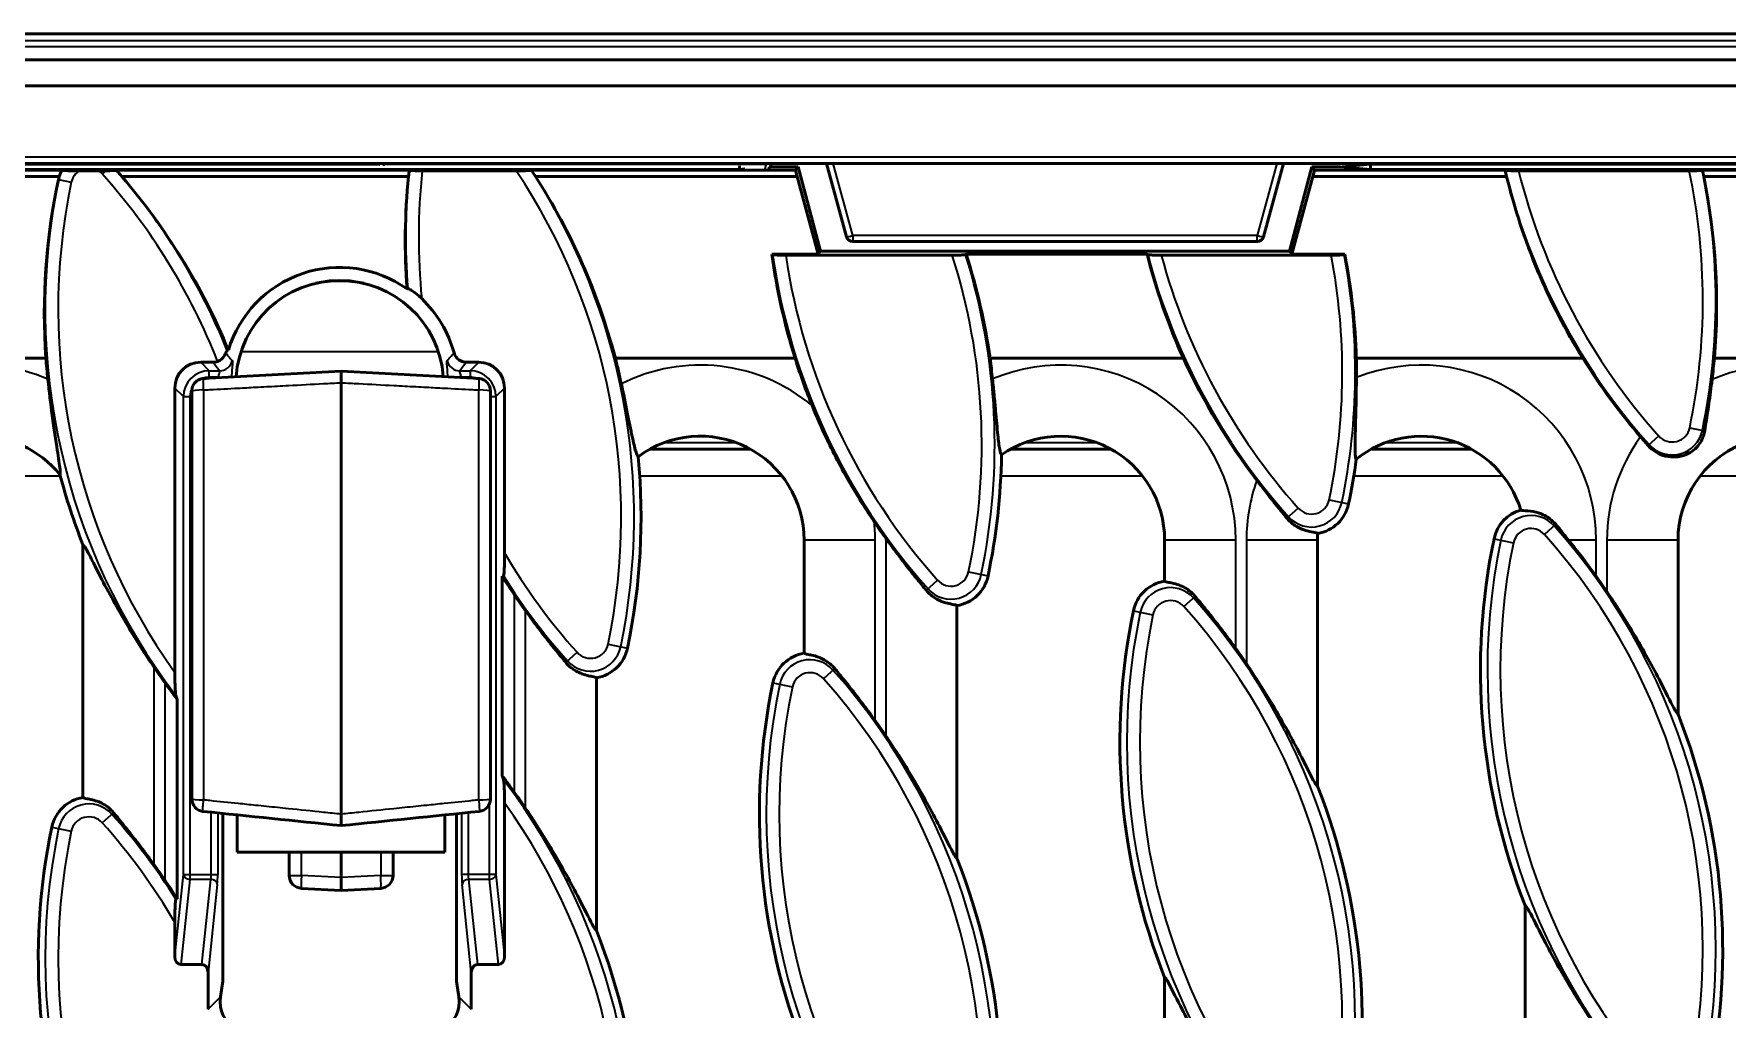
# Model space of a CAD drawing. Header units: millimetres. Extents: x 0 to 1485, y 0 to 1050.
# Drawn here: x 813.9 to 944.3, y 500 to 575.2 of the extents above; entities that cross this region are included whole.
import ezdxf

# ---------------------------------------------------------------- set-up
doc = ezdxf.new("R2010")
doc.units = ezdxf.units.MM
doc.header["$LTSCALE"] = 2.5
doc.layers.add('Sichtbar (ISO)', color=7, linetype='Continuous', lineweight=50)
doc.layers.add('Sichtbar schmal (ISO)', color=7, linetype='Continuous', lineweight=35)

msp = doc.modelspace()

# ---------------------------------------------------------------- linework, layer by layer
at = {"layer": 'Sichtbar (ISO)'}
for p, q in [((1448.542, 575.179), (448.542, 575.179)), ((1448.542, 573.179), (448.542, 573.179)), ((1448.542, 571.179), (448.542, 571.179)), ((715.805, 565.179), (875.279, 565.179)), ((722.852, 565.127), (840.52, 565.127)), ((840.408, 565.179), (840.422, 565.127)), ((870.283, 565.167), (840.802, 565.167)), ((868.233, 564.732), (868.233, 565.004)), ((872.743, 564.941), (870.598, 564.941)), ((870.642, 565.05), (870.676, 565.179)), ((872.743, 564.941), (872.542, 564.679)), ((874.485, 558.441), (872.743, 564.941)), ((876.487, 559.546), (874.933, 565.179)), ((875.44, 565.18), (909.645, 565.18)), ((910.151, 565.179), (908.597, 559.546)), ((909.805, 565.179), (987.279, 565.179)), ((912.341, 564.941), (910.599, 558.441)), ((914.542, 564.941), (912.341, 564.941)), ((912.341, 564.941), (912.542, 564.679)), ((916.852, 564.732), (914.542, 564.941)), ((914.675, 564.929), (916.852, 565.127)), ((916.852, 565.127), (948.304, 565.127)), ((916.852, 565.127), (916.852, 564.732)), ((718.408, 564.179), (815.829, 564.179)), ((718.542, 564.679), (816.052, 564.679)), ((868.233, 564.732), (722.852, 564.732)), ((816.058, 564.675), (816.052, 564.679)), ((818.857, 564.627), (817.357, 564.627)), ((820.219, 564.679), (820.213, 564.675)), ((842.789, 564.679), (820.219, 564.679)), ((820.651, 564.179), (842.739, 564.179)), ((842.796, 564.675), (842.789, 564.679)), ((851.034, 564.627), (843.793, 564.627)), ((852.202, 564.679), (852.196, 564.675)), ((872.542, 564.679), (852.202, 564.679)), ((852.523, 564.179), (872.676, 564.179)), ((868.65, 564.769), (868.233, 564.732)), ((872.542, 564.679), (872.676, 564.179)), ((872.676, 564.179), (874.301, 558.202)), ((910.783, 558.202), (912.408, 564.179)), ((912.408, 564.179), (912.542, 564.679)), ((912.408, 564.179), (927.338, 564.179)), ((912.542, 564.679), (927.215, 564.679)), ((980.233, 564.732), (916.852, 564.732)), ((927.224, 564.675), (927.215, 564.679)), ((941.403, 564.627), (928.261, 564.627)), ((942.418, 564.679), (942.411, 564.675)), ((956.687, 564.679), (942.418, 564.679)), ((942.52, 564.179), (956.876, 564.179)), ((874.485, 558.441), (874.301, 558.202)), ((910.599, 558.441), (874.485, 558.441)), ((876.969, 559.179), (908.115, 559.179)), ((910.599, 558.441), (910.783, 558.202)), ((870.737, 558.202), (874.301, 558.202)), ((870.786, 558.175), (870.737, 558.202)), ((884.623, 558.127), (871.8, 558.127)), ((885.659, 558.179), (885.653, 558.175)), ((899.63, 558.202), (885.691, 558.202)), ((899.684, 558.175), (899.675, 558.179)), ((913.816, 558.127), (900.727, 558.127)), ((910.783, 558.202), (914.862, 558.202)), ((914.862, 558.202), (914.821, 558.175)), ((720.292, 550.179), (814.794, 550.179)), ((826.724, 549.879), (827.663, 549.879)), ((847.199, 549.879), (848.139, 549.879)), ((858.669, 550.179), (872.515, 550.179)), ((887.537, 550.179), (902.439, 550.179)), ((915.756, 550.179), (933.207, 550.179)), ((943.343, 550.179), (965.02, 550.179)), ((837.542, 549.179), (827.378, 548.647)), ((837.542, 549.179), (837.542, 514.177)), ((847.707, 548.647), (837.542, 549.179)), ((848.143, 548.624), (848.142, 548.624)), ((824.731, 525.983), (824.731, 547.887)), ((826.042, 547.675), (826.042, 516.214)), ((849.042, 516.214), (849.042, 547.675)), ((850.131, 547.887), (850.131, 535.194)), ((861.336, 543.179), (869.082, 543.179)), ((889.114, 543.179), (896.86, 543.179)), ((916.891, 543.179), (924.637, 543.179)), ((873.209, 536.179), (873.209, 527.452)), ((900.987, 536.179), (900.987, 533.007)), ((912.764, 517.215), (912.764, 536.179)), ((940.542, 522.771), (940.542, 536.179)), ((817.653, 535.81), (817.653, 516.341)), ((849.949, 533.38), (849.949, 518.014)), ((884.987, 511.659), (884.987, 531.129)), ((857.209, 506.104), (857.209, 525.573)), ((824.914, 508.534), (824.914, 523.9)), ((850.131, 515.931), (850.131, 504.083)), ((828.431, 502.179), (828.431, 515.111)), ((829.542, 514.997), (829.542, 512.135)), ((845.542, 512.135), (845.542, 514.997)), ((846.431, 515.088), (846.431, 502.179)), ((829.542, 512.135), (845.542, 512.135)), ((833.542, 512.135), (833.542, 510.338)), ((837.542, 512.135), (837.542, 509.179)), ((841.542, 510.338), (841.542, 512.135)), ((834.49, 509.339), (837.542, 509.179)), ((837.542, 509.179), (840.595, 509.339)), ((928.764, 508.032), (928.764, 488.563)), ((824.731, 504.083), (824.731, 506.72)), ((826.82, 503.466), (825.205, 503.466)), ((827.294, 500.034), (827.294, 502.85)), ((847.568, 502.85), (847.568, 500.034)), ((849.657, 503.466), (848.042, 503.466)), ((900.987, 502.477), (900.987, 483.007)), ((828.251, 500.992), (828.431, 502.179)), ((846.431, 502.179), (846.611, 500.992))]:
    msp.add_line(p, q, dxfattribs=at)
for centre, radius, start, end in [((870.159, 565.179), 0.5, 308.54966, 345), ((818.107, 563.464), 2.388, 149.39496, 162.56041), ((783.36, 532.412), 48.988, 40.42619, 41.19887), ((891.502, 559.502), 48.988, 173.93299, 174.52077), ((811.137, 537.968), 48.988, 32.34801, 33.04292), ((974.836, 576.168), 48.988, 193.56396, 194.16632), ((894.471, 554.635), 48.988, 11.23527, 11.83212), ((876.969, 559.679), 0.5, 195.42277, 270), ((908.115, 559.679), 0.5, 270, 344.57723), ((837.431, 548.179), 8, 4.21284, 175.87111), ((837.431, 547.179), 8.976, 78.11763, 101.88237), ((837.431, 548.179), 9.137, 15.42979, 46.23134), ((863.725, 553.946), 49.075, 184.4022, 186.2842), ((811.137, 537.968), 49.075, 12.04481, 14.40825), ((919.28, 565.057), 49.075, 197.64797, 202.17556), ((838.915, 543.523), 49.075, 5.9238, 7.79471), ((947.058, 570.613), 49.075, 204.60582, 217.44438), ((866.693, 549.079), 49.075, 359.55224, 1.28461), ((974.836, 576.168), 49.075, 211.97697, 220.75463), ((894.471, 554.635), 49.075, 352.86321, 354.79115), ((809.653, 536.179), 8, 38.88444, 145.00059), ((865.209, 536.179), 8, 0, 126.65347), ((892.987, 536.179), 8, 0, 124.79339), ((920.764, 536.179), 8, 16.77438, 128.76618), ((948.542, 536.179), 8, 45.45113, 180.00002), ((838.915, 543.523), 49.513, 348.215, 359.10369), ((811.137, 537.968), 49.513, 348.215, 5.36497), ((866.693, 549.079), 49.513, 348.215, 352.26714), ((863.725, 553.946), 49.513, 194.91625, 201.48707), ((912.311, 539.561), 2.913, 279.2831, 348.215), ((919.28, 565.057), 49.075, 214.03523, 215.86531), ((929.218, 535.686), 2.913, 105.82209, 168.215), ((920.764, 536.179), 8, 176.36029, 180), ((974.836, 526.168), 49.513, 168.215, 201.48707), ((884.533, 534.006), 2.913, 278.9616, 348.215), ((901.44, 530.13), 2.913, 98.9616, 168.215), ((894.471, 504.635), 49.075, 34.18932, 35.86414), ((891.502, 559.502), 49.075, 214.18932, 215.86414), ((947.058, 520.613), 49.513, 168.215, 201.48707), ((856.755, 528.45), 2.913, 278.9616, 348.215), ((873.663, 524.575), 2.913, 98.9616, 168.215), ((866.693, 499.079), 49.075, 34.18932, 35.86414), ((863.725, 553.946), 49.075, 214.18932, 215.86414), ((919.28, 515.057), 49.513, 168.215, 201.48707), ((838.915, 493.523), 49.075, 34.18932, 35.86414), ((894.471, 504.635), 49.513, 348.215, 21.48707), ((811.137, 487.968), 49.075, 34.18932, 35.86414), ((866.693, 499.079), 49.513, 348.215, 21.48707), ((818.107, 513.464), 2.913, 98.9616, 168.215), ((826.992, 516.214), 0.95, 180, 264.12865), ((848.092, 516.214), 0.95, 275.87135, 0), ((863.725, 503.946), 49.513, 168.215, 201.48707), ((838.915, 493.523), 49.513, 348.215, 21.48707), ((783.36, 482.412), 49.075, 34.18932, 35.86414), ((834.542, 510.338), 1, 180, 267), ((840.542, 510.338), 1, 273, 0), ((811.137, 487.968), 49.513, 348.215, 21.48707)]:
    msp.add_arc(centre, radius, start, end, dxfattribs=at)
for centre, major_axis, ratio, start_param, end_param in [((840.788, 565.692), (0.137, -0.51), 0.947813, 5.8149227, 6.0344777), ((870.296, 565.692), (-0.137, -0.51), 0.947813, 0.2487076, 0.4682626), ((863.725, 553.64), (0, -49.053), 0.9999805, 4.5005884, 4.7829896), ((818.107, 563.449), (0, 2.392), 0.9999805, 1.2604617, 1.3589958), ((783.36, 532.105), (0, 49.188), 0.9999805, 5.1022385, 5.4227066), ((891.502, 559.195), (0, -49.019), 0.9999805, 4.6105396, 4.7873132), ((811.137, 537.661), (0, 49.153), 0.9999805, 4.9699083, 5.2822389), ((974.836, 575.863), (0, -48.915), 0.9999805, 4.953574, 5.2651826), ((894.471, 554.328), (0, 49.049), 0.9999805, 4.6277026, 4.9146072), ((837.431, 548.235), (0, 8.95), 0.9999805, 5.6644394, 7.5634753), ((919.28, 564.751), (0, -48.984), 0.9999805, 4.8464974, 5.0144434), ((838.915, 543.217), (0, 49.119), 0.9999805, 4.8546212, 5.0224113), ((947.058, 570.307), (0, -48.949), 0.9999805, 4.962284, 5.1361524), ((866.693, 548.772), (0, 49.084), 0.9999805, 4.7410569, 4.9056969), ((826.739, 547.872), (-1.425, 1.425), 0.9924325, 5.5015852, 7.0647854), ((848.123, 547.872), (1.425, 1.425), 0.9924325, 5.5015852, 7.0647854), ((2016.542, 8330.624), (-12261.052, 838.786), 0.6419588, 1.5175994, 1.518471), ((-341.458, 8330.624), (12261.052, 838.786), 0.6419588, 4.7647143, 4.7655859), ((825.233, 504.119), (-0.068, -0.651), 0.7643298, 4.8479657, 6.36271), ((849.629, 504.119), (0.068, -0.651), 0.7643298, 6.2036606, 7.7184049), ((826.792, 502.814), (0.068, 0.651), 0.7643298, 4.8479657, 6.36271), ((848.07, 502.814), (-0.068, 0.651), 0.7643298, 6.2036606, 7.7184049), ((830.261, 501.01), (-1.058, -2.214), 0.7888974, 5.0804243, 6.3968301), ((844.601, 501.01), (1.058, -2.214), 0.7888974, 6.1695405, 7.4859464)]:
    msp.add_ellipse(centre, major_axis=major_axis, ratio=ratio, start_param=start_param, end_param=end_param, dxfattribs=at)
for points, degree in [([(875.279, 565.179), (875.332, 565.179), (875.387, 565.18), (875.44, 565.18)], 3), ([(909.645, 565.18), (909.697, 565.18), (909.752, 565.179), (909.805, 565.179)], 3), ([(819.413, 564.63), (819.237, 564.628), (819.032, 564.627), (818.857, 564.627)], 3), ([(842.622, 555.526), (842.642, 555.537), (842.662, 555.549), (842.681, 555.56)], 3), ([(828.759, 550.795), (828.792, 550.796), (828.824, 550.797), (828.856, 550.799)], 3), ([(827.663, 549.879), (827.787, 549.879), (827.909, 549.902), (828.025, 549.947)], 3), ([(826.942, 548.624), (826.942, 548.624), (826.942, 548.624), (826.942, 548.624)], 3), ([(938.239, 543.464), (938.047, 543.684), (937.854, 543.907), (937.661, 544.131)], 3), ([(879.601, 536.179), (879.571, 536.221), (879.54, 536.263), (879.51, 536.305)], 3), ([(850.908, 531.925), (850.589, 532.396), (850.267, 532.883), (849.949, 533.38)], 3), ([(824.914, 523.9), (824.862, 524.05), (824.811, 524.201)], 2), ([(849.949, 518.014), (850, 517.864), (850.051, 517.713)], 2), ([(823.954, 509.989), (824.274, 509.518), (824.596, 509.031), (824.914, 508.534)], 3)]:
    msp.add_open_spline(points, degree=degree, dxfattribs=at)
for points, knots in [([(817.357, 564.627), (817.149, 564.627), (816.901, 564.628), (816.577, 564.635), (816.435, 564.639), (816.249, 564.649), (816.166, 564.655), (816.088, 564.665), (816.065, 564.67), (816.058, 564.675)], [0.07032907, 0.07032907, 0.07032907, 0.07032907, 0.13278903, 0.13278903, 0.17432328, 0.17432328, 0.21045175, 0.21045175, 0.23621599, 0.23621599, 0.23621599, 0.23621599]), ([(820.213, 564.675), (820.207, 564.67), (820.182, 564.665), (820.096, 564.655), (820.002, 564.649), (819.792, 564.639), (819.632, 564.634), (819.464, 564.631), (819.439, 564.631), (819.413, 564.63)], [0.00843105, 0.00843105, 0.00843105, 0.00843105, 0.0336555, 0.0336555, 0.07182567, 0.07182567, 0.11747912, 0.11747912, 0.12529111, 0.12529111, 0.12529111, 0.12529111]), ([(843.793, 564.627), (843.669, 564.627), (843.523, 564.628), (843.294, 564.633), (843.17, 564.638), (842.996, 564.647), (842.914, 564.653), (842.831, 564.664), (842.805, 564.669), (842.796, 564.675)], [0.4461745, 0.4461745, 0.4461745, 0.4461745, 0.48344945, 0.48344945, 0.52053442, 0.52053442, 0.55752251, 0.55752251, 0.58609338, 0.58609338, 0.58609338, 0.58609338]), ([(852.196, 564.675), (852.189, 564.67), (852.164, 564.665), (852.08, 564.654), (851.992, 564.648), (851.797, 564.639), (851.653, 564.634), (851.376, 564.629), (851.191, 564.627), (851.034, 564.627)], [0.00843358, 0.00843358, 0.00843358, 0.00843358, 0.03493873, 0.03493873, 0.07254379, 0.07254379, 0.11454317, 0.11454317, 0.16149492, 0.16149492, 0.16149492, 0.16149492]), ([(928.261, 564.627), (928.132, 564.627), (927.981, 564.628), (927.744, 564.633), (927.616, 564.638), (927.435, 564.647), (927.349, 564.653), (927.262, 564.664), (927.234, 564.669), (927.224, 564.675)], [0.45071398, 0.45071398, 0.45071398, 0.45071398, 0.48922035, 0.48922035, 0.52740359, 0.52740359, 0.56493631, 0.56493631, 0.59326669, 0.59326669, 0.59326669, 0.59326669]), ([(942.411, 564.675), (942.403, 564.669), (942.377, 564.664), (942.294, 564.653), (942.212, 564.647), (942.037, 564.638), (941.912, 564.633), (941.679, 564.628), (941.53, 564.627), (941.403, 564.627)], [0.00844072, 0.00844072, 0.00844072, 0.00844072, 0.03681489, 0.03681489, 0.0738001, 0.0738001, 0.11125207, 0.11125207, 0.14932454, 0.14932454, 0.14932454, 0.14932454]), ([(871.8, 558.127), (871.675, 558.127), (871.527, 558.128), (871.296, 558.133), (871.171, 558.138), (870.993, 558.147), (870.909, 558.153), (870.824, 558.164), (870.796, 558.169), (870.786, 558.175)], [0.44657498, 0.44657498, 0.44657498, 0.44657498, 0.48411357, 0.48411357, 0.52161367, 0.52161367, 0.55890571, 0.55890571, 0.58744516, 0.58744516, 0.58744516, 0.58744516]), ([(885.653, 558.175), (885.645, 558.169), (885.619, 558.164), (885.537, 558.153), (885.454, 558.147), (885.276, 558.138), (885.148, 558.133), (884.909, 558.128), (884.754, 558.127), (884.623, 558.127)], [0.0084389, 0.0084389, 0.0084389, 0.0084389, 0.03650299, 0.03650299, 0.07355141, 0.07355141, 0.11167196, 0.11167196, 0.15106918, 0.15106918, 0.15106918, 0.15106918]), ([(900.727, 558.127), (900.598, 558.127), (900.446, 558.128), (900.207, 558.133), (900.078, 558.138), (899.896, 558.147), (899.81, 558.153), (899.723, 558.164), (899.694, 558.169), (899.684, 558.175)], [0.45187859, 0.45187859, 0.45187859, 0.45187859, 0.49065248, 0.49065248, 0.52901746, 0.52901746, 0.56660962, 0.56660962, 0.59488249, 0.59488249, 0.59488249, 0.59488249]), ([(914.821, 558.175), (914.813, 558.169), (914.787, 558.164), (914.704, 558.153), (914.622, 558.147), (914.447, 558.138), (914.323, 558.133), (914.091, 558.128), (913.942, 558.127), (913.816, 558.127)], [0.00844108, 0.00844108, 0.00844108, 0.00844108, 0.03686343, 0.03686343, 0.07384379, 0.07384379, 0.11119893, 0.11119893, 0.14907195, 0.14907195, 0.14907195, 0.14907195]), ([(842.681, 555.56), (842.689, 555.564), (842.711, 555.559), (842.78, 555.528), (842.828, 555.502), (842.962, 555.42), (843.058, 555.355), (843.311, 555.167), (843.472, 555.036), (843.679, 554.847), (843.715, 554.813), (843.752, 554.778)], [-0.38030279, -0.38030279, -0.38030279, -0.38030279, -0.34825574, -0.34825574, -0.31463485, -0.31463485, -0.26880929, -0.26880929, -0.21141338, -0.21141338, -0.19900268, -0.19900268, -0.19900268, -0.19900268]), ([(828.025, 549.947), (828.096, 549.975), (828.163, 550.009), (828.315, 550.107), (828.39, 550.174), (828.499, 550.296), (828.537, 550.35), (828.604, 550.461), (828.631, 550.519), (828.652, 550.576)], [0.03775076, 0.03775076, 0.03775076, 0.03775076, 0.06081165, 0.06081165, 0.09315611, 0.09315611, 0.11624173, 0.11624173, 0.14112417, 0.14112417, 0.14112417, 0.14112417]), ([(828.652, 550.576), (828.655, 550.586), (828.659, 550.595), (828.685, 550.665), (828.707, 550.715), (828.74, 550.778), (828.752, 550.794), (828.759, 550.795)], [-0.056883023, -0.056883023, -0.056883023, -0.056883023, -0.052713804, -0.052713804, -0.024788263, -0.024788263, -0.000243543, -0.000243543, -0.000243543, -0.000243543]), ([(846.239, 550.61), (846.274, 550.485), (846.333, 550.367), (846.492, 550.162), (846.59, 550.076), (846.778, 549.968), (846.858, 549.935), (847.026, 549.89), (847.113, 549.879), (847.199, 549.879)], [0, 0, 0, 0, 0.03906226, 0.03906226, 0.07793941, 0.07793941, 0.10396138, 0.10396138, 0.1300081, 0.1300081, 0.1300081, 0.1300081]), ([(815.881, 541.201), (815.898, 541.212), (815.906, 541.257), (815.907, 541.403), (815.899, 541.503), (815.85, 541.968), (815.767, 542.511), (815.567, 543.824), (815.427, 544.743), (815.165, 546.687), (815.049, 547.626), (814.945, 548.574)], [-1.0987876, -1.0987876, -1.0987876, -1.0987876, -1.0047904, -1.0047904, -0.9107843, -0.9107843, -0.6263064, -0.6263064, -0.286151, -0.286151, 0, 0, 0, 0]), ([(826.042, 547.675), (826.042, 547.676), (826.042, 547.678), (826.042, 547.696), (826.043, 547.713), (826.046, 547.76), (826.049, 547.791), (826.063, 547.882), (826.079, 547.942), (826.142, 548.116), (826.207, 548.223), (826.373, 548.406), (826.474, 548.48), (826.697, 548.586), (826.818, 548.617), (826.942, 548.624)], [-0.00052808, -0.00052808, -0.00052808, -0.00052808, 0, 0, 0.00493118, 0.00493118, 0.01404054, 0.01404054, 0.03228193, 0.03228193, 0.0688436, 0.0688436, 0.10540239, 0.10540239, 0.14196091, 0.14196091, 0.14196091, 0.14196091]), ([(827.378, 548.647), (827.356, 548.645), (827.335, 548.644), (827.19, 548.637), (827.066, 548.63), (826.942, 548.624)], [-0.00643391, -0.00643391, -0.00643391, -0.00643391, 0, 0, 0.0372055, 0.0372055, 0.0372055, 0.0372055]), ([(848.142, 548.624), (848.019, 548.63), (847.895, 548.637), (847.749, 548.644), (847.728, 548.645), (847.707, 548.647)], [0.106226978, 0.106226978, 0.106226978, 0.106226978, 0.143432458, 0.143432458, 0.149866364, 0.149866364, 0.149866364, 0.149866364]), ([(848.143, 548.624), (848.266, 548.617), (848.387, 548.586), (848.611, 548.48), (848.711, 548.406), (848.878, 548.223), (848.942, 548.116), (849.006, 547.942), (849.021, 547.882), (849.036, 547.791), (849.039, 547.76), (849.042, 547.713), (849.042, 547.696), (849.042, 547.678), (849.042, 547.676), (849.042, 547.675)], [0, 0, 0, 0, 0.03710964, 0.03710964, 0.07421954, 0.07421954, 0.11133237, 0.11133237, 0.12984875, 0.12984875, 0.13909542, 0.13909542, 0.14410094, 0.14410094, 0.14463698, 0.14463698, 0.14463698, 0.14463698]), ([(859.132, 548.209), (859.293, 547.454), (859.448, 546.704), (859.729, 545.316), (859.855, 544.683), (860.067, 543.686), (860.156, 543.3), (860.311, 542.773), (860.377, 542.625), (860.433, 542.597)], [-0.83944859, -0.83944859, -0.83944859, -0.83944859, -0.60828875, -0.60828875, -0.38181544, -0.38181544, -0.18495078, -0.18495078, 0, 0, 0, 0]), ([(887.728, 548.588), (887.771, 548.174), (887.813, 547.761), (887.891, 546.949), (887.928, 546.551), (888.027, 545.464), (888.085, 544.813), (888.186, 543.816), (888.231, 543.436), (888.324, 542.923), (888.371, 542.779), (888.422, 542.749)], [-0.84771575, -0.84771575, -0.84771575, -0.84771575, -0.72308485, -0.72308485, -0.59820571, -0.59820571, -0.36768635, -0.36768635, -0.17591504, -0.17591504, 0, 0, 0, 0]), ([(915.767, 548.696), (915.762, 548.169), (915.755, 547.645), (915.737, 546.624), (915.725, 546.128), (915.693, 544.912), (915.673, 544.256), (915.66, 543.342), (915.66, 543.004), (915.69, 542.565), (915.715, 542.443), (915.755, 542.417)], [-0.83977515, -0.83977515, -0.83977515, -0.83977515, -0.69544149, -0.69544149, -0.55146659, -0.55146659, -0.32238589, -0.32238589, -0.14930156, -0.14930156, 0, 0, 0, 0]), ([(943.166, 548.538), (943.087, 547.909), (943.003, 547.283), (942.833, 546.089), (942.746, 545.519), (942.639, 544.844), (942.618, 544.718), (942.598, 544.593)], [-0.53747528, -0.53747528, -0.53747528, -0.53747528, -0.384724, -0.384724, -0.23855347, -0.23855347, -0.2038888, -0.2038888, -0.2038888, -0.2038888]), ([(878.612, 537.59), (878.3, 538.051), (877.994, 538.519), (877.425, 539.419), (877.156, 539.859), (876.544, 540.9), (876.217, 541.484), (875.561, 542.725), (875.256, 543.337), (874.555, 544.825), (874.186, 545.674), (873.835, 546.534)], [-0.99820779, -0.99820779, -0.99820779, -0.99820779, -0.83331387, -0.83331387, -0.68274343, -0.68274343, -0.48216198, -0.48216198, -0.2785039, -0.2785039, 0, 0, 0, 0]), ([(942.598, 544.593), (942.575, 544.451), (942.539, 544.309), (942.429, 543.996), (942.347, 543.823), (942.134, 543.493), (942.007, 543.34), (941.694, 543.052), (941.516, 542.93), (941.043, 542.69), (940.733, 542.603), (940.132, 542.554), (939.844, 542.577), (939.321, 542.71), (939.084, 542.808), (938.631, 543.08), (938.421, 543.254), (938.239, 543.463), (938.239, 543.463), (938.239, 543.464)], [-0.72077192, -0.72077192, -0.72077192, -0.72077192, -0.66846767, -0.66846767, -0.60254602, -0.60254602, -0.53654415, -0.53654415, -0.46444917, -0.46444917, -0.35613306, -0.35613306, -0.2608584, -0.2608584, -0.17875873, -0.17875873, -0.09496697, -0.09496697, -0.09481806, -0.09481806, -0.09481806, -0.09481806]), ([(910.408, 537.861), (910.084, 538.256), (909.748, 538.67), (908.973, 539.641), (908.532, 540.205), (908.095, 540.776)], [-0.38546058, -0.38546058, -0.38546058, -0.38546058, -0.2155039, -0.2155039, 0, 0, 0, 0]), ([(912.781, 536.687), (912.732, 536.728), (912.603, 536.752), (912.229, 536.82), (911.961, 536.87), (911.388, 537.083), (911.107, 537.228), (910.685, 537.559), (910.538, 537.702), (910.408, 537.861)], [-0.5550887, -0.5550887, -0.5550887, -0.5550887, -0.44604874, -0.44604874, -0.31965446, -0.31965446, -0.20692981, -0.20692981, -0.13951763, -0.13951763, -0.13951763, -0.13951763]), ([(928.424, 538.488), (928.503, 538.447), (928.703, 538.448), (929.223, 538.403), (929.52, 538.362), (930.128, 538.156), (930.414, 538.014), (930.837, 537.692), (930.988, 537.551), (931.124, 537.389)], [-0.59336307, -0.59336307, -0.59336307, -0.59336307, -0.44532861, -0.44532861, -0.31559513, -0.31559513, -0.20247926, -0.20247926, -0.13438632, -0.13438632, -0.13438632, -0.13438632]), ([(882.624, 532.3), (882.418, 532.549), (882.207, 532.808), (881.284, 533.946), (880.549, 534.891), (879.797, 535.91), (879.699, 536.044), (879.601, 536.179)], [0.63592099, 0.63592099, 0.63592099, 0.63592099, 0.73601981, 0.73601981, 1.06711662, 1.06711662, 1.11633714, 1.11633714, 1.11633714, 1.11633714]), ([(931.124, 537.389), (931.246, 537.243), (931.369, 537.095), (931.699, 536.694), (931.906, 536.439), (932.114, 536.179)], [-0.16398757, -0.16398757, -0.16398757, -0.16398757, -0.10303818, -0.10303818, 0, 0, 0, 0]), ([(932.114, 536.179), (932.709, 535.434), (933.311, 534.653), (933.984, 533.741), (934.113, 533.565), (934.242, 533.386)], [0.79100906, 0.79100906, 0.79100906, 0.79100906, 1.06711662, 1.06711662, 1.13164015, 1.13164015, 1.13164015, 1.13164015]), ([(823.131, 526.369), (822.435, 527.393), (821.731, 528.496), (820.298, 530.904), (819.591, 532.209), (818.639, 534.05), (818.238, 534.858), (817.899, 535.479), (817.826, 535.607), (817.714, 535.771), (817.675, 535.812), (817.653, 535.81)], [3.5624746, 3.5624746, 3.5624746, 3.5624746, 3.9247289, 3.9247289, 4.355561, 4.355561, 4.6258932, 4.6258932, 4.7021961, 4.7021961, 4.7731285, 4.7731285, 4.7731285, 4.7731285]), ([(850.131, 535.194), (850.131, 534.905), (850.128, 534.56), (850.116, 534.097), (850.108, 533.884), (850.091, 533.624), (850.081, 533.517), (850.066, 533.44), (850.061, 533.423), (850.055, 533.412), (850.053, 533.41), (850.051, 533.409)], [0.69964024, 0.69964024, 0.69964024, 0.69964024, 0.78639945, 0.78639945, 0.84456085, 0.84456085, 0.88379783, 0.88379783, 0.89889663, 0.89889663, 0.90520437, 0.90520437, 0.90520437, 0.90520437]), ([(884.987, 531.129), (884.944, 531.164), (884.837, 531.188), (884.447, 531.261), (884.117, 531.32), (883.617, 531.53), (883.465, 531.605), (883.157, 531.797), (883.002, 531.916), (882.783, 532.121), (882.702, 532.206), (882.624, 532.3)], [1.75499496, 1.75499496, 1.75499496, 1.75499496, 1.89264701, 1.89264701, 2.07209446, 2.07209446, 2.13653076, 2.13653076, 2.20096706, 2.20096706, 2.2396712, 2.2396712, 2.2396712, 2.2396712]), ([(900.987, 533.007), (901.029, 532.973), (901.137, 532.948), (901.527, 532.875), (901.856, 532.816), (902.356, 532.606), (902.508, 532.531), (902.816, 532.339), (902.971, 532.221), (903.19, 532.016), (903.271, 531.93), (903.349, 531.836)], [1.75499496, 1.75499496, 1.75499496, 1.75499496, 1.89264701, 1.89264701, 2.07209446, 2.07209446, 2.13653076, 2.13653076, 2.20096706, 2.20096706, 2.2396712, 2.2396712, 2.2396712, 2.2396712]), ([(903.349, 531.836), (903.555, 531.587), (903.767, 531.329), (904.69, 530.19), (905.424, 529.245), (906.206, 528.185), (906.335, 528.009), (906.464, 527.83)], [0.63592099, 0.63592099, 0.63592099, 0.63592099, 0.73601981, 0.73601981, 1.06711662, 1.06711662, 1.13164015, 1.13164015, 1.13164015, 1.13164015]), ([(935.065, 532.211), (935.76, 531.188), (936.464, 530.084), (937.897, 527.677), (938.604, 526.372), (939.557, 524.531), (939.958, 523.723), (940.296, 523.102), (940.37, 522.974), (940.481, 522.81), (940.521, 522.769), (940.542, 522.771)], [3.5624746, 3.5624746, 3.5624746, 3.5624746, 3.9247289, 3.9247289, 4.355561, 4.355561, 4.6258932, 4.6258932, 4.7021961, 4.7021961, 4.7731285, 4.7731285, 4.7731285, 4.7731285]), ([(854.847, 526.745), (854.641, 526.994), (854.429, 527.252), (853.506, 528.391), (852.772, 529.335), (851.989, 530.396), (851.861, 530.572), (851.732, 530.75)], [0.63592099, 0.63592099, 0.63592099, 0.63592099, 0.73601981, 0.73601981, 1.06711662, 1.06711662, 1.13164015, 1.13164015, 1.13164015, 1.13164015]), ([(873.209, 527.452), (873.252, 527.417), (873.359, 527.393), (873.749, 527.319), (874.078, 527.261), (874.578, 527.051), (874.73, 526.976), (875.038, 526.783), (875.193, 526.665), (875.412, 526.46), (875.493, 526.374), (875.571, 526.28)], [1.75499496, 1.75499496, 1.75499496, 1.75499496, 1.89264701, 1.89264701, 2.07209446, 2.07209446, 2.13653076, 2.13653076, 2.20096706, 2.20096706, 2.2396712, 2.2396712, 2.2396712, 2.2396712]), ([(824.811, 524.201), (824.804, 524.222), (824.797, 524.26), (824.781, 524.383), (824.77, 524.513), (824.753, 524.798), (824.745, 525.017), (824.735, 525.444), (824.731, 525.737), (824.731, 525.983)], [0.0085903, 0.0085903, 0.0085903, 0.0085903, 0.03195712, 0.03195712, 0.07585235, 0.07585235, 0.13540715, 0.13540715, 0.20921877, 0.20921877, 0.20921877, 0.20921877]), ([(857.209, 525.573), (857.166, 525.608), (857.059, 525.632), (856.669, 525.706), (856.34, 525.764), (855.84, 525.975), (855.688, 526.049), (855.38, 526.242), (855.224, 526.36), (855.006, 526.565), (854.924, 526.651), (854.847, 526.745)], [1.75499496, 1.75499496, 1.75499496, 1.75499496, 1.89264701, 1.89264701, 2.07209446, 2.07209446, 2.13653076, 2.13653076, 2.20096706, 2.20096706, 2.2396712, 2.2396712, 2.2396712, 2.2396712]), ([(875.571, 526.28), (875.777, 526.031), (875.989, 525.773), (876.912, 524.635), (877.646, 523.69), (878.428, 522.629), (878.557, 522.453), (878.686, 522.275)], [0.63592099, 0.63592099, 0.63592099, 0.63592099, 0.73601981, 0.73601981, 1.06711662, 1.06711662, 1.13164015, 1.13164015, 1.13164015, 1.13164015]), ([(907.287, 526.656), (907.982, 525.632), (908.687, 524.529), (910.119, 522.121), (910.827, 520.816), (911.779, 518.975), (912.18, 518.167), (912.519, 517.546), (912.592, 517.418), (912.703, 517.254), (912.743, 517.213), (912.764, 517.215)], [3.5624746, 3.5624746, 3.5624746, 3.5624746, 3.9247289, 3.9247289, 4.355561, 4.355561, 4.6258932, 4.6258932, 4.7021961, 4.7021961, 4.7731285, 4.7731285, 4.7731285, 4.7731285]), ([(824.914, 523.9), (824.717, 524.158), (824.525, 524.415), (824.212, 524.84), (824.083, 525.016), (823.954, 525.195)], [0.97306952, 0.97306952, 0.97306952, 0.97306952, 1.06711662, 1.06711662, 1.13164015, 1.13164015, 1.13164015, 1.13164015]), ([(879.509, 521.1), (880.205, 520.077), (880.909, 518.973), (882.342, 516.566), (883.049, 515.261), (884.001, 513.419), (884.402, 512.612), (884.741, 511.991), (884.814, 511.863), (884.926, 511.699), (884.965, 511.658), (884.987, 511.659)], [3.5624746, 3.5624746, 3.5624746, 3.5624746, 3.9247289, 3.9247289, 4.355561, 4.355561, 4.6258932, 4.6258932, 4.7021961, 4.7021961, 4.7731285, 4.7731285, 4.7731285, 4.7731285]), ([(849.949, 518.014), (850.145, 517.756), (850.337, 517.499), (850.651, 517.074), (850.779, 516.898), (850.908, 516.719)], [0.97306952, 0.97306952, 0.97306952, 0.97306952, 1.06711662, 1.06711662, 1.13164015, 1.13164015, 1.13164015, 1.13164015]), ([(850.051, 517.713), (850.058, 517.692), (850.065, 517.654), (850.082, 517.531), (850.092, 517.401), (850.109, 517.116), (850.117, 516.897), (850.128, 516.47), (850.131, 516.177), (850.131, 515.931)], [0.0085903, 0.0085903, 0.0085903, 0.0085903, 0.03195712, 0.03195712, 0.07585235, 0.07585235, 0.13540715, 0.13540715, 0.20921877, 0.20921877, 0.20921877, 0.20921877]), ([(817.653, 516.341), (817.696, 516.306), (817.803, 516.282), (818.193, 516.208), (818.522, 516.15), (819.023, 515.939), (819.175, 515.865), (819.483, 515.672), (819.638, 515.554), (819.856, 515.349), (819.938, 515.263), (820.016, 515.169)], [1.75499496, 1.75499496, 1.75499496, 1.75499496, 1.89264701, 1.89264701, 2.07209446, 2.07209446, 2.13653076, 2.13653076, 2.20096706, 2.20096706, 2.2396712, 2.2396712, 2.2396712, 2.2396712]), ([(851.732, 515.545), (852.427, 514.521), (853.131, 513.418), (854.564, 511.01), (855.271, 509.705), (856.224, 507.864), (856.624, 507.056), (856.963, 506.435), (857.037, 506.307), (857.148, 506.143), (857.187, 506.102), (857.209, 506.104)], [3.5624746, 3.5624746, 3.5624746, 3.5624746, 3.9247289, 3.9247289, 4.355561, 4.355561, 4.6258932, 4.6258932, 4.7021961, 4.7021961, 4.7731285, 4.7731285, 4.7731285, 4.7731285]), ([(820.016, 515.169), (820.222, 514.92), (820.433, 514.662), (821.356, 513.523), (822.091, 512.579), (822.873, 511.518), (823.001, 511.342), (823.131, 511.164)], [0.63592099, 0.63592099, 0.63592099, 0.63592099, 0.73601981, 0.73601981, 1.06711662, 1.06711662, 1.13164015, 1.13164015, 1.13164015, 1.13164015]), ([(824.731, 506.72), (824.731, 507.009), (824.735, 507.354), (824.747, 507.817), (824.755, 508.03), (824.772, 508.29), (824.782, 508.398), (824.796, 508.474), (824.801, 508.491), (824.807, 508.502), (824.809, 508.504), (824.811, 508.505)], [0.69964024, 0.69964024, 0.69964024, 0.69964024, 0.78639945, 0.78639945, 0.84456085, 0.84456085, 0.88379783, 0.88379783, 0.89889663, 0.89889663, 0.90520437, 0.90520437, 0.90520437, 0.90520437]), ([(934.242, 498.592), (933.546, 499.615), (932.842, 500.719), (931.41, 503.126), (930.702, 504.431), (929.75, 506.272), (929.349, 507.08), (929.01, 507.701), (928.937, 507.829), (928.826, 507.993), (928.786, 508.034), (928.764, 508.032)], [3.5624746, 3.5624746, 3.5624746, 3.5624746, 3.9247289, 3.9247289, 4.355561, 4.355561, 4.6258932, 4.6258932, 4.7021961, 4.7021961, 4.7731285, 4.7731285, 4.7731285, 4.7731285]), ([(906.464, 493.036), (905.769, 494.059), (905.064, 495.163), (903.632, 497.571), (902.924, 498.876), (901.972, 500.717), (901.571, 501.524), (901.232, 502.145), (901.159, 502.274), (901.048, 502.438), (901.008, 502.478), (900.987, 502.477)], [3.5624746, 3.5624746, 3.5624746, 3.5624746, 3.9247289, 3.9247289, 4.355561, 4.355561, 4.6258932, 4.6258932, 4.7021961, 4.7021961, 4.7731285, 4.7731285, 4.7731285, 4.7731285])]:
    msp.add_open_spline(points, degree=3, knots=knots, dxfattribs=at)
for points, weights in [([(885.691, 558.202), (885.675, 558.19), (885.659, 558.179)], [1.00000156606, 1.00000083418, 1]), ([(899.675, 558.179), (899.652, 558.19), (899.63, 558.202)], [1, 1.00000081006, 1.00000152058]), ([(850.051, 533.409), (850, 533.394), (849.949, 533.38)], [1, 1.00000000143, 1.00000000158]), ([(824.811, 508.505), (824.862, 508.52), (824.914, 508.534)], [1, 0.999999998467, 0.999999998682])]:
    msp.add_rational_spline(points, weights, degree=2, dxfattribs=at)
at = {"layer": 'Sichtbar schmal (ISO)'}
for p, q in [((448.542, 574.679), (1448.542, 574.679)), ((1448.542, 574.179), (448.542, 574.179)), ((448.542, 573.154), (1448.542, 573.154)), ((1448.542, 565.679), (448.542, 565.679)), ((840.845, 565.004), (840.802, 565.167)), ((870.283, 565.167), (870.176, 564.769)), ((876.969, 559.636), (875.44, 565.18)), ((909.645, 565.18), (908.115, 559.636)), ((815.768, 563.952), (816.752, 563.746)), ((819.413, 564.63), (819.139, 564.386)), ((876.969, 559.636), (876.969, 559.179)), ((908.115, 559.636), (876.969, 559.636)), ((908.115, 559.179), (908.115, 559.636)), ((829.836, 550.693), (845.026, 550.693)), ((826.724, 549.879), (827.384, 549.219)), ((847.479, 549.219), (848.139, 549.879)), ((827.384, 549.219), (828.179, 549.219)), ((827.384, 548.721), (827.384, 549.219)), ((828.093, 548.721), (827.384, 548.721)), ((828.428, 548.702), (828.093, 548.721)), ((846.769, 548.721), (846.539, 548.708)), ((846.683, 549.219), (847.479, 549.219)), ((847.479, 548.721), (846.769, 548.721)), ((847.479, 549.219), (847.479, 548.721)), ((825.391, 547.227), (824.731, 547.887)), ((825.391, 547.227), (825.889, 547.227)), ((825.391, 510.412), (825.391, 547.227)), ((825.889, 547.227), (825.889, 510.029)), ((826.942, 547.742), (826.942, 516.15)), ((848.142, 516.15), (848.142, 547.742)), ((849.042, 547.227), (849.471, 547.227)), ((850.131, 547.887), (849.471, 547.227)), ((849.471, 547.227), (849.471, 510.412)), ((938.239, 543.464), (939.057, 544.195)), ((941.443, 544.834), (942.598, 544.593)), ((867.993, 543.679), (862.425, 543.679)), ((895.771, 543.679), (890.203, 543.679)), ((923.548, 543.679), (917.981, 543.679)), ((815.911, 541.088), (803.337, 541.088)), ((871.525, 541.088), (860.552, 541.088)), ((899.303, 541.088), (888.368, 541.088)), ((927.081, 541.088), (915.557, 541.088)), ((953.995, 541.088), (942.226, 541.088)), ((913.665, 539.279), (915.162, 538.967)), ((910.408, 537.861), (911.279, 538.639)), ((878.686, 536.179), (873.209, 536.179)), ((878.686, 522.275), (878.686, 536.179)), ((879.601, 536.179), (879.509, 536.179)), ((879.509, 536.179), (879.509, 521.1)), ((906.464, 536.179), (900.987, 536.179)), ((906.464, 527.83), (906.464, 536.179)), ((912.764, 536.179), (907.287, 536.179)), ((907.287, 536.179), (907.287, 526.656)), ((926.367, 536.281), (927.864, 535.969)), ((931.124, 537.389), (930.25, 536.608)), ((934.242, 536.179), (932.114, 536.179)), ((934.242, 533.386), (934.242, 536.179)), ((940.542, 536.179), (935.065, 536.179)), ((935.065, 536.179), (935.065, 532.211)), ((885.888, 533.723), (887.384, 533.411)), ((882.624, 532.3), (883.501, 533.084)), ((850.908, 516.719), (850.908, 531.925)), ((903.349, 531.836), (902.472, 531.052)), ((851.732, 530.75), (851.732, 515.545)), ((898.589, 530.725), (900.086, 530.413)), ((854.847, 526.745), (855.723, 527.528)), ((858.11, 528.168), (859.606, 527.856)), ((823.131, 511.164), (823.131, 526.369)), ((875.571, 526.28), (874.694, 525.497)), ((823.954, 525.195), (823.954, 509.989)), ((870.811, 525.17), (872.308, 524.857)), ((848.973, 510.029), (848.973, 515.857)), ((815.256, 514.059), (816.752, 513.746)), ((820.016, 515.169), (819.139, 514.386)), ((827.535, 510.412), (827.535, 515.203)), ((828.034, 515.152), (828.034, 510.412)), ((846.829, 510.412), (846.829, 515.129)), ((847.327, 515.18), (847.327, 510.412)), ((834.49, 510.338), (834.49, 512.135)), ((840.595, 512.135), (840.595, 510.338)), ((824.731, 504.083), (825.391, 510.412)), ((825.391, 510.412), (828.034, 510.412)), ((833.542, 510.338), (834.49, 510.338)), ((837.542, 510.178), (834.49, 510.338)), ((840.595, 510.338), (837.542, 510.178)), ((840.595, 510.338), (841.542, 510.338)), ((849.471, 510.412), (846.829, 510.412)), ((849.471, 510.412), (850.131, 504.083)), ((825.889, 510.029), (825.205, 503.466)), ((827.504, 510.029), (825.889, 510.029)), ((826.82, 503.466), (827.504, 510.029)), ((828.002, 509.646), (827.294, 502.85)), ((847.568, 502.85), (846.86, 509.646)), ((848.973, 510.029), (847.358, 510.029)), ((847.358, 510.029), (848.042, 503.466)), ((849.657, 503.466), (848.973, 510.029)), ((827.294, 500.034), (828.251, 500.992)), ((846.611, 500.992), (847.568, 500.034))]:
    msp.add_line(p, q, dxfattribs=at)
for centre, radius, start, end in [((863.725, 553.946), 48.98, 168.215, 217.39368), ((863.725, 553.946), 47.984, 168.215, 215.6453), ((818.107, 563.464), 2.38, 149.41413, 168.215), ((818.107, 563.464), 1.384, 122.7994, 168.215), ((818.107, 563.464), 1.384, 41.785, 57.2006), ((783.36, 532.412), 47.984, 21.43407, 41.785), ((783.36, 532.412), 48.98, 22.04282, 41.19957), ((891.502, 559.502), 48.98, 173.93742, 184.61615), ((891.502, 559.502), 47.984, 173.86852, 185.64991), ((811.137, 537.968), 47.984, 348.215, 33.7508), ((811.137, 537.968), 48.98, 348.215, 33.04235), ((974.836, 576.168), 48.98, 193.57161, 221.785), ((974.836, 576.168), 47.984, 193.91778, 221.785), ((894.471, 554.635), 47.984, 348.215, 12.01936), ((894.471, 554.635), 48.98, 348.215, 11.82853), ((919.28, 565.057), 48.98, 188.07781, 221.785), ((919.28, 565.057), 47.984, 188.30439, 221.785), ((838.915, 543.523), 47.984, 348.215, 17.71843), ((838.915, 543.523), 48.98, 348.215, 17.40514), ((947.058, 570.613), 48.98, 194.71095, 221.785), ((947.058, 570.613), 47.984, 195.08264, 221.785), ((866.693, 549.079), 47.984, 348.215, 10.86874), ((866.693, 549.079), 48.98, 348.215, 10.70202), ((809.653, 536.179), 13.477, 66.88335, 131.78966), ((865.209, 536.179), 13.477, 50.20313, 116.80076), ((892.987, 536.179), 13.477, 0, 112.96501), ((920.764, 536.179), 13.477, 0, 111.76715), ((948.542, 536.179), 13.477, 14.31592, 113.51171), ((837.431, 548.179), 9.354, 176.67918, 176.90712), ((837.431, 548.179), 9.354, 3.16453, 3.32082), ((948.542, 536.179), 13.477, 143.84143, 180), ((940.089, 545.117), 2.38, 221.785, 348.215), ((940.089, 545.117), 1.384, 221.785, 348.215), ((920.764, 536.179), 13.477, 160.05945, 180), ((912.311, 539.561), 2.38, 221.785, 348.215), ((912.311, 539.561), 1.384, 221.785, 348.215), ((865.209, 536.179), 13.477, 0, 6.00766), ((929.218, 535.686), 2.38, 41.785, 168.215), ((892.987, 536.179), 13.477, 179.4652, 180), ((929.218, 535.686), 1.384, 41.785, 168.215), ((894.471, 504.635), 47.984, 348.215, 41.785), ((894.471, 504.635), 48.98, 348.215, 41.785), ((891.502, 559.502), 47.984, 210.43574, 221.785), ((974.836, 526.168), 48.98, 168.215, 221.785), ((974.836, 526.168), 47.984, 168.215, 221.785), ((884.533, 534.006), 1.384, 221.785, 348.215), ((891.502, 559.502), 48.98, 212.18934, 221.785), ((884.533, 534.006), 2.38, 221.785, 348.215), ((901.44, 530.13), 2.38, 41.785, 168.215), ((901.44, 530.13), 1.384, 41.785, 168.215), ((866.693, 499.079), 47.984, 348.215, 41.785), ((866.693, 499.079), 48.98, 348.215, 41.785), ((947.058, 520.613), 48.98, 168.215, 221.785), ((947.058, 520.613), 47.984, 168.215, 221.785), ((856.755, 528.45), 2.38, 221.785, 348.215), ((856.755, 528.45), 1.384, 221.785, 348.215), ((873.663, 524.575), 2.38, 41.785, 168.215), ((873.663, 524.575), 1.384, 41.785, 168.215), ((838.915, 493.523), 48.98, 348.215, 41.785), ((919.28, 515.057), 48.98, 168.215, 221.785), ((919.28, 515.057), 47.984, 168.215, 221.785), ((838.915, 493.523), 47.984, 348.215, 41.785), ((811.137, 487.968), 48.98, 348.215, 37.39368), ((818.107, 513.464), 2.38, 41.785, 168.215), ((811.137, 487.968), 47.984, 348.215, 35.6453), ((818.107, 513.464), 1.384, 41.785, 168.215), ((783.36, 482.412), 47.984, 30.43574, 41.785), ((783.36, 482.412), 48.98, 32.18934, 41.785), ((863.725, 503.946), 48.98, 168.215, 221.785), ((863.725, 503.946), 47.984, 168.215, 221.785)]:
    msp.add_arc(centre, radius, start, end, dxfattribs=at)
for centre, major_axis, ratio, start_param, end_param in [((870.159, 565.179), (0.483, -0.129), 0.947813, 5.5733483, 6.2831853), ((876.969, 559.679), (-0.482, -0.133), 0.0840398, 0, 1.5476161), ((908.115, 559.679), (0.482, -0.133), 0.0840398, 4.7355692, 6.2831853), ((828.179, 550.215), (-0.779, -0.627), 0.9937587, 0.8967619, 2.2448307), ((846.683, 550.215), (-0.779, 0.627), 0.9937587, 0.8967619, 2.2448307), ((827.395, 547.215), (-1.42, 1.42), 0.9961876, 5.5015852, 7.0647854), ((827.395, 547.215), (-1.069, 1.069), 0.9924325, 0.2550764, 0.7816001), ((827.395, 547.215), (-1.069, 1.069), 0.9924325, 5.5015852, 5.8927498), ((847.467, 547.215), (1.42, 1.42), 0.9961876, 5.5015852, 7.0647854), ((847.467, 547.215), (1.069, 1.069), 0.9924325, 0.4353154, 0.7816001), ((826.992, 547.631), (-0.95, 0), 0.1171879, 4.7647489, 6.2831853), ((848.092, 547.631), (0.95, 0), 0.1171879, 0, 1.5184364), ((826.992, 516.258), (-0.95, 0), 0.1132914, 0, 1.5184364), ((848.092, 516.258), (0.95, 0), 0.1132914, 4.7647489, 6.2831853), ((825.889, 510.412), (-0.497, 0.052), 0.7643298, 0.1355767, 1.6503211), ((827.448, 510.412), (0, 0.5), 0.1749773, 3.8397244, 4.712389), ((827.946, 510.412), (0, -1), 0.0874887, 0.6981317, 1.5707963), ((834.542, 510.338), (-0.052, -0.999), 0.0522644, 4.715128, 6.2831853), ((840.542, 510.338), (0.052, -0.999), 0.0522644, 0, 1.5680573), ((846.916, 510.412), (0, 1), 0.0874887, 1.5707963, 2.443461), ((847.414, 510.412), (0, -0.5), 0.1749773, 4.712389, 5.5850536), ((848.973, 510.412), (0.497, 0.052), 0.7643298, 4.6328643, 6.1476086), ((827.504, 509.646), (0.497, -0.052), 0.7643298, 0.1355767, 1.6503211), ((847.358, 509.646), (-0.497, -0.052), 0.7643298, 4.6328643, 6.1476086)]:
    msp.add_ellipse(centre, major_axis=major_axis, ratio=ratio, start_param=start_param, end_param=end_param, dxfattribs=at)
for points, knots in [([(828.652, 550.576), (828.748, 550.462), (828.846, 550.349), (829.013, 550.157), (829.082, 550.079), (829.152, 550.001)], [1.34989219, 1.34989219, 1.34989219, 1.34989219, 1.77399462, 1.77399462, 2.06659766, 2.06659766, 2.06659766, 2.06659766]), ([(845.71, 550.001), (845.822, 550.126), (845.932, 550.252), (846.041, 550.378), (846.108, 550.455), (846.174, 550.533), (846.239, 550.61)], [2.66410906, 2.66410906, 2.66410906, 2.66410906, 3.13409593, 3.13409593, 3.13409593, 3.42310437, 3.42310437, 3.42310437, 3.42310437]), ([(828.179, 549.219), (828.111, 549.304), (828.043, 549.389), (827.87, 549.609), (827.766, 549.744), (827.663, 549.879)], [-2.06659766, -2.06659766, -2.06659766, -2.06659766, -1.77399462, -1.77399462, -1.30760648, -1.30760648, -1.30760648, -1.30760648]), ([(829.152, 550.001), (829.171, 549.98), (829.175, 549.896), (829.162, 549.637), (829.147, 549.473), (829.122, 549.167), (829.112, 549.041), (829.099, 548.853), (829.095, 548.795), (829.092, 548.736)], [-0.22160293, -0.22160293, -0.22160293, -0.22160293, -0.1429339, -0.1429339, -0.07202096, -0.07202096, -0.02770037, -0.02770037, -0.00817082, -0.00817082, -0.00817082, -0.00817082]), ([(845.77, 548.748), (845.757, 548.954), (845.741, 549.157), (845.711, 549.52), (845.698, 549.678), (845.69, 549.865), (845.691, 549.92), (845.699, 549.979), (845.704, 549.994), (845.71, 550.001)], [-0.21212686, -0.21212686, -0.21212686, -0.21212686, -0.14293578, -0.14293578, -0.07202191, -0.07202191, -0.02770073, -0.02770073, 0, 0, 0, 0]), ([(847.199, 549.879), (847.136, 549.795), (847.071, 549.712), (846.9, 549.492), (846.793, 549.355), (846.683, 549.219)], [-3.42310436, -3.42310436, -3.42310436, -3.42310436, -3.13409593, -3.13409593, -2.66410906, -2.66410906, -2.66410906, -2.66410906]), ([(826.942, 547.742), (826.94, 547.802), (826.937, 547.861), (826.932, 548.012), (826.929, 548.099), (826.925, 548.308), (826.925, 548.417), (826.93, 548.576), (826.935, 548.621), (826.942, 548.624)], [-0.0072157105, -0.0072157105, -0.0072157105, -0.0072157105, -0.0063137467, -0.0063137467, -0.0048706046, -0.0048706046, -0.0025615772, -0.0025615772, -0.0000789456, -0.0000789456, -0.0000789456, -0.0000789456]), ([(826.942, 547.742), (827.104, 547.751), (827.266, 547.759), (828.149, 547.806), (828.871, 547.844), (830.044, 547.906), (830.495, 547.93), (831.228, 547.968), (831.51, 547.983), (832.356, 548.028), (832.92, 548.057), (834.386, 548.135), (835.289, 548.182), (836.641, 548.254), (837.092, 548.277), (837.542, 548.301)], [-1.1645571, -1.1645571, -1.1645571, -1.1645571, -1.1159629, -1.1159629, -0.8988759, -0.8988759, -0.7631965, -0.7631965, -0.6783969, -0.6783969, -0.5087977, -0.5087977, -0.2374389, -0.2374389, -0.1019866, -0.1019866, -0.1019866, -0.1019866]), ([(828.093, 548.721), (828.098, 548.752), (828.104, 548.783), (828.121, 548.862), (828.133, 548.909), (828.163, 549.023), (828.18, 549.084), (828.199, 549.18), (828.197, 549.212), (828.179, 549.219)], [0, 0, 0, 0, 0.02770037, 0.02770037, 0.07202096, 0.07202096, 0.1429339, 0.1429339, 0.22160294, 0.22160294, 0.22160294, 0.22160294]), ([(837.542, 548.301), (837.993, 548.277), (838.443, 548.254), (839.796, 548.182), (840.698, 548.135), (842.164, 548.057), (842.728, 548.028), (843.574, 547.983), (843.856, 547.968), (844.589, 547.93), (845.04, 547.906), (846.213, 547.844), (846.935, 547.806), (847.819, 547.759), (847.98, 547.751), (848.142, 547.742)], [0.1019866, 0.1019866, 0.1019866, 0.1019866, 0.2374389, 0.2374389, 0.5087977, 0.5087977, 0.6783969, 0.6783969, 0.7631965, 0.7631965, 0.8988759, 0.8988759, 1.1159629, 1.1159629, 1.1645571, 1.1645571, 1.1645571, 1.1645571]), ([(846.683, 549.219), (846.677, 549.216), (846.672, 549.211), (846.665, 549.189), (846.666, 549.169), (846.678, 549.099), (846.695, 549.041), (846.733, 548.896), (846.754, 548.808), (846.769, 548.721)], [0, 0, 0, 0, 0.02770073, 0.02770073, 0.07202191, 0.07202191, 0.14293578, 0.14293578, 0.22160586, 0.22160586, 0.22160586, 0.22160586]), ([(848.143, 548.624), (848.15, 548.621), (848.155, 548.576), (848.159, 548.417), (848.159, 548.308), (848.155, 548.099), (848.152, 548.012), (848.147, 547.861), (848.145, 547.802), (848.142, 547.742)], [-0.007136771, -0.007136771, -0.007136771, -0.007136771, -0.0046541333, -0.0046541333, -0.0023451059, -0.0023451059, -0.0009019638, -0.0009019638, 0, 0, 0, 0]), ([(826.895, 515.269), (826.894, 515.269), (826.893, 515.269), (826.885, 515.286), (826.886, 515.384), (826.9, 515.639), (826.909, 515.76), (826.927, 515.975), (826.934, 516.063), (826.942, 516.15)], [-0.0072265873, -0.0072265873, -0.0072265873, -0.0072265873, -0.0069088392, -0.0069088392, -0.0034811981, -0.0034811981, -0.0013389223, -0.0013389223, 0, 0, 0, 0]), ([(837.542, 515.056), (837.088, 515.103), (836.634, 515.15), (835.28, 515.289), (834.38, 515.382), (832.917, 515.533), (832.355, 515.591), (831.511, 515.678), (831.23, 515.707), (830.498, 515.783), (830.048, 515.829), (828.878, 515.95), (828.158, 516.025), (827.273, 516.116), (827.108, 516.133), (826.942, 516.15)], [0.1006022, 0.1006022, 0.1006022, 0.1006022, 0.2376844, 0.2376844, 0.5093236, 0.5093236, 0.6790981, 0.6790981, 0.7639854, 0.7639854, 0.899805, 0.899805, 1.1171164, 1.1171164, 1.1670056, 1.1670056, 1.1670056, 1.1670056]), ([(848.142, 516.15), (847.977, 516.133), (847.811, 516.116), (846.926, 516.025), (846.206, 515.95), (845.036, 515.829), (844.586, 515.783), (843.855, 515.707), (843.574, 515.678), (842.73, 515.591), (842.167, 515.533), (840.705, 515.382), (839.805, 515.289), (838.451, 515.15), (837.996, 515.103), (837.542, 515.056)], [-1.1670056, -1.1670056, -1.1670056, -1.1670056, -1.1171164, -1.1171164, -0.899805, -0.899805, -0.7639854, -0.7639854, -0.6790981, -0.6790981, -0.5093236, -0.5093236, -0.2376844, -0.2376844, -0.1006022, -0.1006022, -0.1006022, -0.1006022]), ([(848.142, 516.15), (848.15, 516.063), (848.158, 515.975), (848.175, 515.76), (848.184, 515.639), (848.198, 515.384), (848.199, 515.286), (848.191, 515.269), (848.19, 515.269), (848.189, 515.269)], [-0.0107113787, -0.0107113787, -0.0107113787, -0.0107113787, -0.0093724563, -0.0093724563, -0.0072301806, -0.0072301806, -0.0038025394, -0.0038025394, -0.0034847913, -0.0034847913, -0.0034847913, -0.0034847913])]:
    msp.add_open_spline(points, degree=3, knots=knots, dxfattribs=at)

doc.saveas('drawing.dxf')
